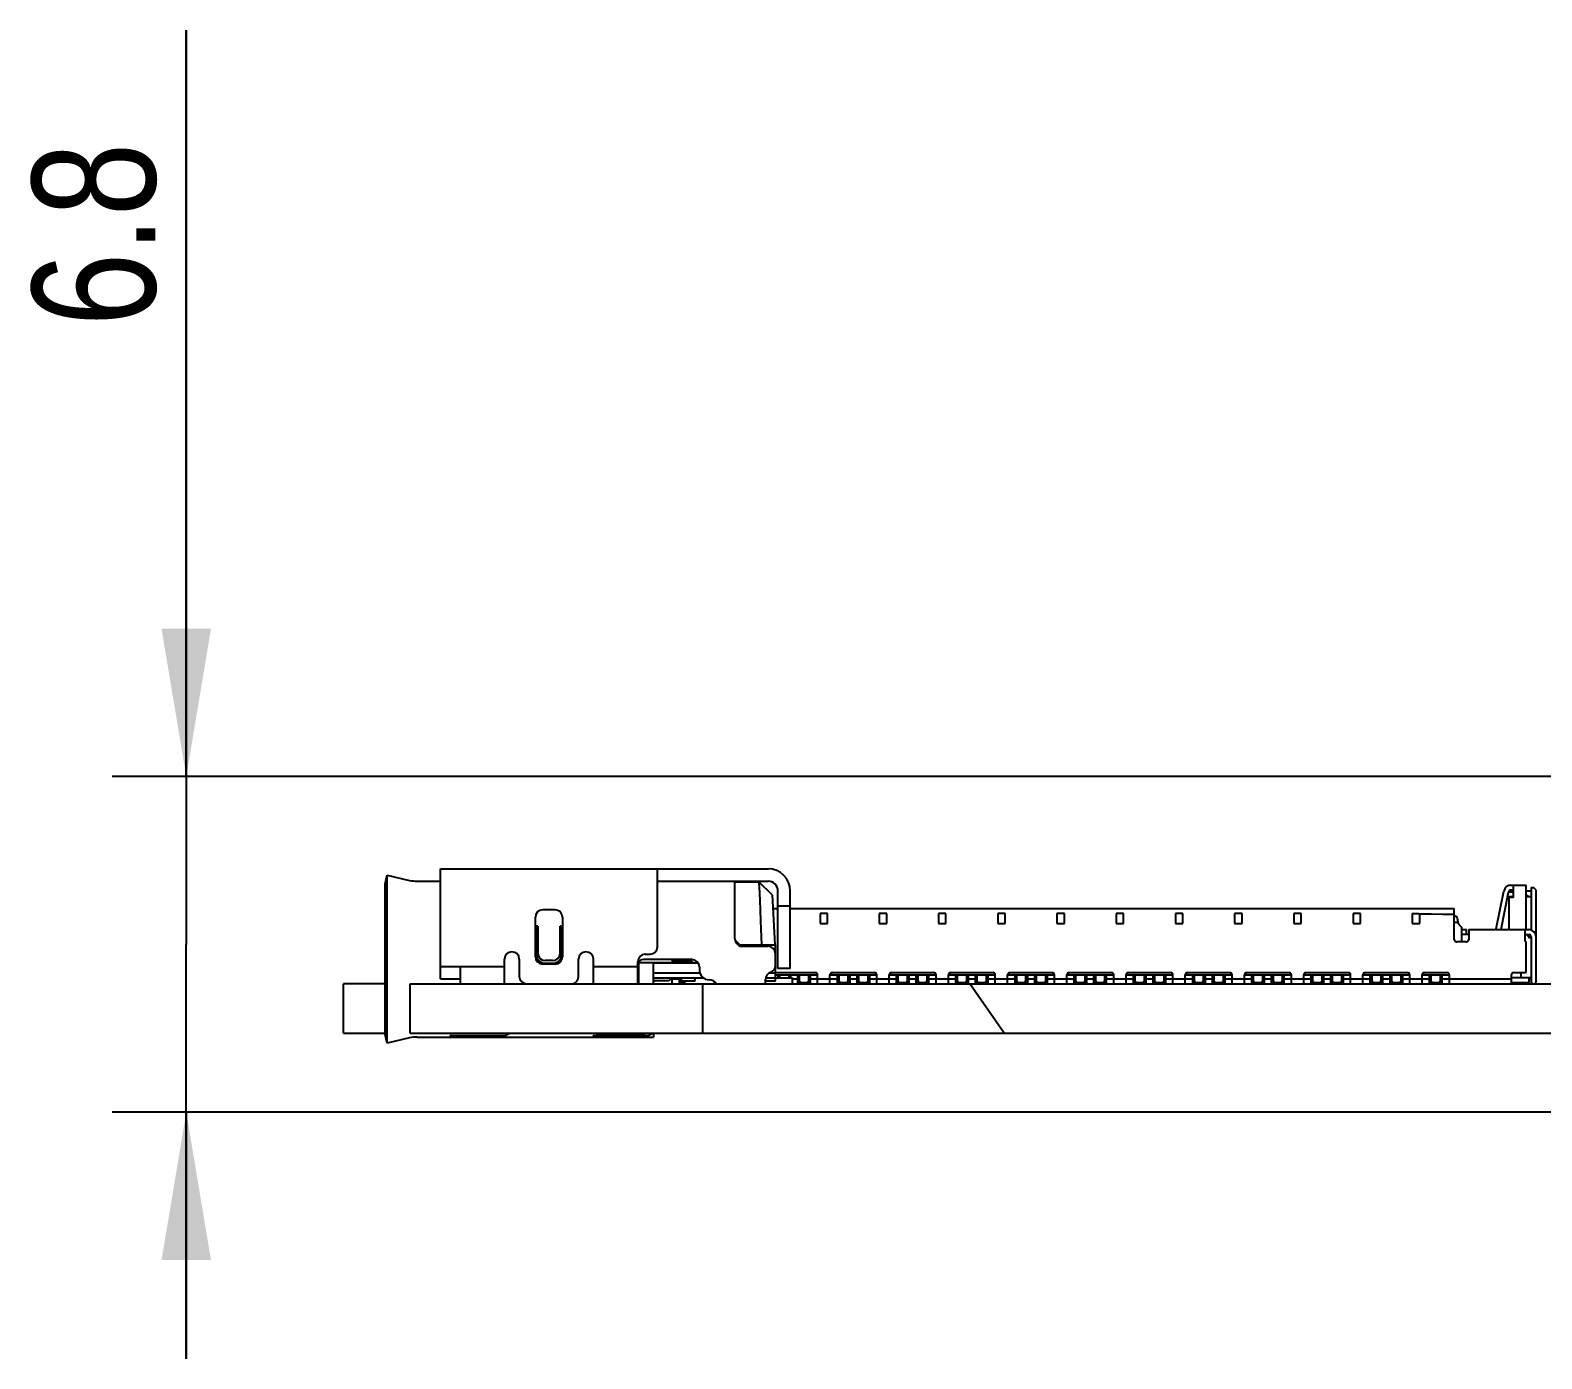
# Model space of a CAD drawing. Header units: millimetres. Extents: x 0 to 594, y 0 to 420.
# Drawn here: x 134.14 to 164.77, y 83.48 to 110.41 of the extents above; entities that cross this region are included whole.
import ezdxf

# ---------------------------------------------------------------- set-up
doc = ezdxf.new("R2010")
doc.units = ezdxf.units.MM
doc.header["$LTSCALE"] = 32.67
doc.layers.get('0').update_dxf_attribs({"linetype": 'CONTINUOUS'})
doc.styles.get("Standard").update_dxf_attribs({"font": 'txt', "width": 0.8})
doc.dimstyles.new('DIMSTYLE_1', dxfattribs={"dimtxt": 2.5, "dimasz": 3, "dimexe": 1.5, "dimexo": 1.2, "dimtad": 1, "dimdsep": 46, "dimtxsty": 'STANDARD', "dimblk": '_FILLED', "dimblk1": '_FILLED', "dimblk2": '_FILLED', "dimcen": 0.09, "dimazin": 2, "dimtp": 0.01, "dimtm": 0.01, "dimtfac": 1, "dimtofl": 0, "dimtmove": 0, "dimatfit": 3, "dimldrblk": '_FILLED', "dimfxl": 1, "dimtolj": 1, "dimarcsym": 0})

# ---------------------------------------------------------------- blocks, each defined once
blk = doc.blocks.new('_FILLED')
at = {"color": 0, "linetype": 'BYBLOCK'}
blk.add_solid([(0, 0), (-1, 0.167), (-1, -0.167)], dxfattribs=at)
blk = doc.blocks.new('*D20')
at = {"color": 7, "linetype": 'CONTINUOUS'}
for p, q in [((137.301, 95.28), (137.301, 110.41)), ((137.301, 110.41), (137.301, 91.881)), ((165.087, 95.28), (135.801, 95.28)), ((137.301, 83.481), (137.301, 91.881)), ((165.085, 88.481), (135.801, 88.481)), ((137.301, 88.481), (137.301, 83.481))]:
    blk.add_line(p, q, dxfattribs=at)
at = {"color": 7, "linetype": 'CONTINUOUS', "xscale": 3, "yscale": 3, "zscale": 3}
for p, rotation in [((137.301, 95.28), 270.000028866), ((137.301, 88.481), 90.0000478375)]:
    blk.add_blockref('_FILLED', p, dxfattribs=dict(at, rotation=rotation))
at = {"color": 7, "linetype": 'CONTINUOUS', "insert": (134.176, 104.41), "char_height": 2.5, "width": 6, "attachment_point": 1, "rotation": 90, "line_spacing_factor": 0.9}
blk.add_mtext('6.8', dxfattribs=at)

msp = doc.modelspace()

# ---------------------------------------------------------------- linework, layer by layer
at = {"color": 7, "linetype": 'CONTINUOUS'}
for p, q in [((141.33, 93.11), (141.369, 93.281)), ((141.369, 89.881), (141.369, 93.281)), ((141.369, 93.281), (141.827, 93.178)), ((141.98, 93.161), (142.45, 93.161)), ((142.45, 91.189), (142.45, 93.411)), ((142.45, 93.411), (149.09, 93.411)), ((146.85, 91.831), (146.85, 93.411)), ((146.85, 93.161), (149.09, 93.161)), ((148.42, 91.991), (148.42, 93.161)), ((148.912, 93.141), (148.52, 93.141)), ((148.75, 93.161), (148.75, 93.141)), ((149.172, 92.884), (148.912, 93.141)), ((141.33, 90.051), (141.33, 93.11)), ((149.172, 92.884), (149.225, 91.871)), ((149.29, 91.391), (149.29, 92.961)), ((149.54, 91.391), (149.54, 92.961)), ((163.848, 92.195), (163.999, 92.961)), ((163.947, 92.181), (164.097, 92.941)), ((164.195, 92.841), (164.078, 92.841)), ((164.195, 92.941), (164.097, 92.941)), ((164.105, 93.075), (164.105, 93.081)), ((164.105, 93.081), (164.455, 93.081)), ((164.105, 92.959), (164.105, 92.941)), ((164.105, 92.831), (164.105, 92.181)), ((164.195, 92.831), (164.105, 92.831)), ((164.195, 92.981), (164.145, 92.981)), ((164.195, 92.831), (164.195, 93.081)), ((164.455, 92.181), (164.455, 93.081)), ((164.555, 92.961), (164.455, 92.961)), ((164.505, 92.841), (164.455, 92.891)), ((164.555, 92.841), (164.455, 92.841)), ((164.555, 93.031), (164.555, 92.171)), ((164.555, 93.031), (164.605, 93.031)), ((164.655, 92.981), (164.605, 93.031)), ((164.655, 91.151), (164.655, 92.981)), ((144.775, 92.581), (144.525, 92.581)), ((149.186, 92.611), (149.29, 92.611)), ((149.29, 92.661), (149.54, 92.661)), ((149.54, 92.611), (162.995, 92.611)), ((150.145, 92.509), (150.145, 92.305)), ((150.295, 92.509), (150.145, 92.509)), ((150.295, 92.305), (150.295, 92.509)), ((151.345, 92.509), (151.345, 92.305)), ((151.495, 92.509), (151.345, 92.509)), ((151.495, 92.305), (151.495, 92.509)), ((152.545, 92.509), (152.545, 92.305)), ((152.695, 92.509), (152.545, 92.509)), ((152.695, 92.305), (152.695, 92.509)), ((153.745, 92.509), (153.745, 92.305)), ((153.895, 92.509), (153.745, 92.509)), ((153.895, 92.305), (153.895, 92.509)), ((154.945, 92.509), (154.945, 92.305)), ((155.095, 92.509), (154.945, 92.509)), ((155.095, 92.305), (155.095, 92.509)), ((156.145, 92.509), (156.145, 92.305)), ((156.295, 92.509), (156.145, 92.509)), ((156.295, 92.305), (156.295, 92.509)), ((157.345, 92.509), (157.345, 92.305)), ((157.495, 92.509), (157.345, 92.509)), ((157.495, 92.305), (157.495, 92.509)), ((158.545, 92.509), (158.545, 92.305)), ((158.695, 92.509), (158.545, 92.509)), ((158.695, 92.305), (158.695, 92.509)), ((159.745, 92.509), (159.745, 92.305)), ((159.895, 92.509), (159.745, 92.509)), ((159.895, 92.305), (159.895, 92.509)), ((160.945, 92.509), (160.945, 92.305)), ((161.095, 92.509), (160.945, 92.509)), ((161.095, 92.305), (161.095, 92.509)), ((162.145, 92.509), (162.145, 92.305)), ((162.995, 91.981), (162.995, 92.611)), ((144.375, 91.631), (144.375, 92.431)), ((144.4, 91.651), (144.4, 92.251)), ((144.425, 92.251), (144.4, 92.251)), ((144.425, 92.251), (144.425, 91.701)), ((144.875, 91.701), (144.875, 92.251)), ((144.9, 92.251), (144.875, 92.251)), ((144.9, 91.651), (144.9, 92.251)), ((144.925, 92.431), (144.925, 91.631)), ((150.145, 92.305), (150.295, 92.305)), ((151.345, 92.305), (151.495, 92.305)), ((152.545, 92.305), (152.695, 92.305)), ((153.745, 92.305), (153.895, 92.305)), ((154.945, 92.305), (155.095, 92.305)), ((156.145, 92.305), (156.295, 92.305)), ((157.345, 92.305), (157.495, 92.305)), ((158.545, 92.305), (158.695, 92.305)), ((159.745, 92.305), (159.895, 92.305)), ((160.945, 92.305), (161.095, 92.305)), ((162.145, 92.305), (162.295, 92.305)), ((162.295, 92.305), (162.295, 92.501)), ((162.995, 92.451), (163.013, 92.451)), ((162.995, 92.331), (163.045, 92.331)), ((163.045, 92.331), (163.145, 92.231)), ((163.08, 92.296), (163.062, 92.408)), ((163.145, 92.231), (163.145, 91.931)), ((144.4, 91.931), (144.41, 91.931)), ((144.41, 91.931), (144.425, 91.946)), ((144.875, 92.181), (144.9, 92.181)), ((148.42, 91.991), (148.433, 91.941)), ((148.427, 91.964), (148.52, 91.871)), ((163.24, 91.931), (163.045, 91.931)), ((163.145, 92.181), (163.245, 92.181)), ((163.29, 92.081), (163.145, 92.081)), ((163.245, 92.081), (163.245, 92.181)), ((163.29, 92.181), (163.29, 91.981)), ((163.29, 92.181), (164.505, 92.181)), ((164.435, 91.941), (164.435, 92.181)), ((164.435, 92.081), (164.505, 92.081)), ((164.455, 91.311), (164.455, 91.921)), ((164.48, 92.081), (164.48, 92.056)), ((164.48, 92.056), (164.505, 92.031)), ((164.505, 92.031), (164.505, 92.011)), ((164.555, 92.031), (164.505, 92.031)), ((164.555, 92.011), (164.505, 92.011)), ((164.555, 92.031), (164.555, 91.151)), ((146.6, 91.681), (146.7, 91.681)), ((148.52, 91.871), (149.24, 91.871)), ((148.57, 91.841), (149.09, 91.841)), ((149.24, 91.141), (149.24, 91.871)), ((142.465, 91.431), (143.75, 91.431)), ((142.85, 91.431), (142.85, 91.081)), ((143.75, 91.081), (143.75, 91.581)), ((144.05, 91.581), (144.05, 91.231)), ((144.775, 91.481), (144.525, 91.481)), ((144.55, 91.501), (144.75, 91.501)), ((144.725, 91.551), (144.575, 91.551)), ((145.25, 91.231), (145.25, 91.581)), ((145.55, 91.081), (145.55, 91.581)), ((145.55, 91.431), (146.45, 91.431)), ((146.45, 91.081), (146.45, 91.531)), ((146.47, 91.081), (146.47, 91.53)), ((146.47, 91.511), (147.156, 91.511)), ((147.55, 91.571), (146.57, 91.571)), ((146.77, 91.081), (146.77, 91.506)), ((146.77, 91.506), (147.673, 91.506)), ((146.77, 91.301), (147.71, 91.301)), ((147.156, 91.506), (147.156, 91.571)), ((147.556, 91.531), (147.156, 91.531)), ((147.556, 91.531), (147.556, 91.506)), ((147.7, 91.421), (147.7, 91.361)), ((149.118, 91.301), (149.24, 91.301)), ((149.24, 91.311), (150.045, 91.311)), ((149.54, 91.391), (149.29, 91.391)), ((150.07, 91.303), (150.07, 91.261)), ((150.37, 91.303), (150.37, 91.261)), ((150.395, 91.311), (151.245, 91.311)), ((151.27, 91.303), (151.27, 91.261)), ((151.57, 91.303), (151.57, 91.261)), ((151.595, 91.311), (152.445, 91.311)), ((152.47, 91.303), (152.47, 91.261)), ((152.77, 91.303), (152.77, 91.261)), ((152.795, 91.311), (153.645, 91.311)), ((153.67, 91.303), (153.67, 91.261)), ((153.97, 91.303), (153.97, 91.261)), ((153.995, 91.311), (154.845, 91.311)), ((154.87, 91.303), (154.87, 91.261)), ((155.17, 91.303), (155.17, 91.261)), ((155.195, 91.311), (156.045, 91.311)), ((156.07, 91.303), (156.07, 91.261)), ((156.37, 91.303), (156.37, 91.261)), ((156.395, 91.311), (157.245, 91.311)), ((157.27, 91.303), (157.27, 91.261)), ((157.57, 91.303), (157.57, 91.261)), ((157.595, 91.311), (158.445, 91.311)), ((158.47, 91.303), (158.47, 91.261)), ((158.77, 91.303), (158.77, 91.261)), ((158.795, 91.311), (159.645, 91.311)), ((159.67, 91.303), (159.67, 91.261)), ((159.97, 91.303), (159.97, 91.261)), ((159.995, 91.311), (160.845, 91.311)), ((160.87, 91.303), (160.87, 91.261)), ((161.17, 91.303), (161.17, 91.261)), ((161.195, 91.311), (162.045, 91.311)), ((162.07, 91.303), (162.07, 91.261)), ((162.37, 91.303), (162.37, 91.261)), ((162.395, 91.311), (162.845, 91.311)), ((164.205, 91.311), (164.455, 91.311)), ((164.355, 91.211), (164.355, 91.311)), ((140.485, 90.081), (140.485, 91.081)), ((141.323, 91.081), (140.485, 91.081)), ((141.835, 90.081), (141.835, 91.081)), ((141.835, 91.081), (166.547, 91.081)), ((142.465, 91.181), (142.85, 91.181)), ((146.77, 91.201), (147.782, 91.201)), ((147.08, 91.141), (146.77, 91.141)), ((147.14, 91.201), (147.08, 91.141)), ((147.12, 91.181), (147.295, 91.181)), ((147.145, 91.081), (147.145, 91.201)), ((147.26, 91.201), (147.36, 91.141)), ((147.295, 91.081), (147.295, 91.181)), ((147.295, 91.111), (147.415, 91.111)), ((147.33, 91.136), (147.33, 91.159)), ((147.355, 91.111), (147.33, 91.136)), ((147.36, 91.141), (147.61, 91.141)), ((147.61, 91.141), (147.604, 91.2)), ((147.762, 91.081), (147.762, 90.081)), ((148, 91.127), (148, 91.081)), ((149.04, 91.081), (149.04, 91.171)), ((149.04, 91.141), (149.24, 91.141)), ((149.045, 91.201), (149.586, 91.201)), ((149.24, 91.261), (150.095, 91.261)), ((149.295, 91.201), (149.295, 91.261)), ((149.33, 91.241), (149.295, 91.241)), ((149.33, 91.201), (149.33, 91.261)), ((149.51, 91.261), (149.51, 91.201)), ((149.545, 91.241), (149.51, 91.241)), ((149.545, 91.261), (149.545, 91.201)), ((149.586, 91.081), (149.586, 91.201)), ((149.586, 91.181), (149.695, 91.181)), ((149.695, 91.081), (149.695, 91.261)), ((149.73, 91.241), (149.695, 91.241)), ((149.695, 91.111), (149.945, 91.111)), ((149.73, 91.136), (149.73, 91.261)), ((149.755, 91.111), (149.73, 91.136)), ((149.91, 91.136), (149.885, 91.111)), ((149.91, 91.261), (149.91, 91.136)), ((149.945, 91.241), (149.91, 91.241)), ((149.945, 91.261), (149.945, 91.081)), ((149.945, 91.181), (150.495, 91.181)), ((150.095, 91.081), (150.095, 91.261)), ((150.345, 91.081), (150.345, 91.261)), ((150.345, 91.261), (151.295, 91.261)), ((150.495, 91.081), (150.495, 91.261)), ((150.53, 91.241), (150.495, 91.241)), ((150.495, 91.111), (150.745, 91.111)), ((150.53, 91.136), (150.53, 91.261)), ((150.555, 91.111), (150.53, 91.136)), ((150.71, 91.136), (150.685, 91.111)), ((150.71, 91.261), (150.71, 91.136)), ((150.745, 91.241), (150.71, 91.241)), ((150.745, 91.261), (150.745, 91.081)), ((150.745, 91.181), (150.895, 91.181)), ((150.895, 91.081), (150.895, 91.261)), ((150.93, 91.241), (150.895, 91.241)), ((150.895, 91.111), (151.145, 91.111)), ((150.93, 91.136), (150.93, 91.261)), ((150.955, 91.111), (150.93, 91.136)), ((151.11, 91.136), (151.085, 91.111)), ((151.11, 91.261), (151.11, 91.136)), ((151.145, 91.241), (151.11, 91.241)), ((151.145, 91.261), (151.145, 91.081)), ((151.145, 91.181), (151.695, 91.181)), ((151.295, 91.081), (151.295, 91.261)), ((151.545, 91.081), (151.545, 91.261)), ((151.545, 91.261), (152.495, 91.261)), ((151.695, 91.081), (151.695, 91.261)), ((151.73, 91.241), (151.695, 91.241)), ((151.695, 91.111), (151.945, 91.111)), ((151.73, 91.136), (151.73, 91.261)), ((151.755, 91.111), (151.73, 91.136)), ((151.91, 91.136), (151.885, 91.111)), ((151.91, 91.261), (151.91, 91.136)), ((151.945, 91.241), (151.91, 91.241)), ((151.945, 91.261), (151.945, 91.081)), ((151.945, 91.181), (152.095, 91.181)), ((152.095, 91.081), (152.095, 91.261)), ((152.13, 91.241), (152.095, 91.241)), ((152.095, 91.111), (152.345, 91.111)), ((152.13, 91.136), (152.13, 91.261)), ((152.155, 91.111), (152.13, 91.136)), ((152.31, 91.136), (152.285, 91.111)), ((152.31, 91.261), (152.31, 91.136)), ((152.345, 91.241), (152.31, 91.241)), ((152.345, 91.261), (152.345, 91.081)), ((152.345, 91.181), (152.895, 91.181)), ((152.495, 91.081), (152.495, 91.261)), ((152.745, 91.081), (152.745, 91.261)), ((152.745, 91.261), (153.695, 91.261)), ((152.895, 91.081), (152.895, 91.261)), ((152.93, 91.241), (152.895, 91.241)), ((152.895, 91.111), (153.145, 91.111)), ((152.93, 91.136), (152.93, 91.261)), ((152.955, 91.111), (152.93, 91.136)), ((153.11, 91.136), (153.085, 91.111)), ((153.11, 91.261), (153.11, 91.136)), ((153.145, 91.241), (153.11, 91.241)), ((153.145, 91.261), (153.145, 91.081)), ((153.145, 91.181), (153.295, 91.181)), ((153.876, 90.081), (153.176, 91.081)), ((153.295, 91.081), (153.295, 91.261)), ((153.33, 91.241), (153.295, 91.241)), ((153.295, 91.111), (153.545, 91.111)), ((153.33, 91.136), (153.33, 91.261)), ((153.355, 91.111), (153.33, 91.136)), ((153.51, 91.136), (153.485, 91.111)), ((153.51, 91.261), (153.51, 91.136)), ((153.545, 91.241), (153.51, 91.241)), ((153.545, 91.261), (153.545, 91.081)), ((153.545, 91.181), (154.095, 91.181)), ((153.695, 91.081), (153.695, 91.261)), ((153.945, 91.081), (153.945, 91.261)), ((153.945, 91.261), (154.895, 91.261)), ((154.095, 91.081), (154.095, 91.261)), ((154.13, 91.241), (154.095, 91.241)), ((154.095, 91.111), (154.345, 91.111)), ((154.13, 91.136), (154.13, 91.261)), ((154.155, 91.111), (154.13, 91.136)), ((154.31, 91.136), (154.285, 91.111)), ((154.31, 91.261), (154.31, 91.136)), ((154.345, 91.241), (154.31, 91.241)), ((154.345, 91.261), (154.345, 91.081)), ((154.345, 91.181), (154.495, 91.181)), ((154.495, 91.081), (154.495, 91.261)), ((154.53, 91.241), (154.495, 91.241)), ((154.495, 91.111), (154.745, 91.111)), ((154.53, 91.136), (154.53, 91.261)), ((154.555, 91.111), (154.53, 91.136)), ((154.71, 91.136), (154.685, 91.111)), ((154.71, 91.261), (154.71, 91.136)), ((154.745, 91.241), (154.71, 91.241)), ((154.745, 91.261), (154.745, 91.081)), ((154.745, 91.181), (155.295, 91.181)), ((154.895, 91.081), (154.895, 91.261)), ((155.145, 91.081), (155.145, 91.261)), ((155.145, 91.261), (156.095, 91.261)), ((155.295, 91.081), (155.295, 91.261)), ((155.33, 91.241), (155.295, 91.241)), ((155.295, 91.111), (155.545, 91.111)), ((155.33, 91.136), (155.33, 91.261)), ((155.355, 91.111), (155.33, 91.136)), ((155.51, 91.136), (155.485, 91.111)), ((155.51, 91.261), (155.51, 91.136)), ((155.545, 91.241), (155.51, 91.241)), ((155.545, 91.261), (155.545, 91.081)), ((155.545, 91.181), (155.695, 91.181)), ((155.695, 91.081), (155.695, 91.261)), ((155.73, 91.241), (155.695, 91.241)), ((155.695, 91.111), (155.945, 91.111)), ((155.73, 91.136), (155.73, 91.261)), ((155.755, 91.111), (155.73, 91.136)), ((155.91, 91.136), (155.885, 91.111)), ((155.91, 91.261), (155.91, 91.136)), ((155.945, 91.241), (155.91, 91.241)), ((155.945, 91.261), (155.945, 91.081)), ((155.945, 91.181), (156.495, 91.181)), ((156.095, 91.081), (156.095, 91.261)), ((156.345, 91.081), (156.345, 91.261)), ((156.345, 91.261), (157.295, 91.261)), ((156.495, 91.081), (156.495, 91.261)), ((156.53, 91.241), (156.495, 91.241)), ((156.495, 91.111), (156.745, 91.111)), ((156.53, 91.136), (156.53, 91.261)), ((156.555, 91.111), (156.53, 91.136)), ((156.71, 91.136), (156.685, 91.111)), ((156.71, 91.261), (156.71, 91.136)), ((156.745, 91.241), (156.71, 91.241)), ((156.745, 91.261), (156.745, 91.081)), ((156.745, 91.181), (156.895, 91.181)), ((156.895, 91.081), (156.895, 91.261)), ((156.93, 91.241), (156.895, 91.241)), ((156.895, 91.111), (157.145, 91.111)), ((156.93, 91.136), (156.93, 91.261)), ((156.955, 91.111), (156.93, 91.136)), ((157.11, 91.136), (157.085, 91.111)), ((157.11, 91.261), (157.11, 91.136)), ((157.145, 91.241), (157.11, 91.241)), ((157.145, 91.261), (157.145, 91.081)), ((157.145, 91.181), (157.695, 91.181)), ((157.295, 91.081), (157.295, 91.261)), ((157.545, 91.081), (157.545, 91.261)), ((157.545, 91.261), (158.495, 91.261)), ((157.695, 91.081), (157.695, 91.261)), ((157.73, 91.241), (157.695, 91.241)), ((157.695, 91.111), (157.945, 91.111)), ((157.73, 91.136), (157.73, 91.261)), ((157.755, 91.111), (157.73, 91.136)), ((157.91, 91.136), (157.885, 91.111)), ((157.91, 91.261), (157.91, 91.136)), ((157.945, 91.241), (157.91, 91.241)), ((157.945, 91.261), (157.945, 91.081)), ((157.945, 91.181), (158.095, 91.181)), ((158.095, 91.081), (158.095, 91.261)), ((158.13, 91.241), (158.095, 91.241)), ((158.095, 91.111), (158.345, 91.111)), ((158.13, 91.136), (158.13, 91.261)), ((158.155, 91.111), (158.13, 91.136)), ((158.31, 91.136), (158.285, 91.111)), ((158.31, 91.261), (158.31, 91.136)), ((158.345, 91.241), (158.31, 91.241)), ((158.345, 91.261), (158.345, 91.081)), ((158.345, 91.181), (158.895, 91.181)), ((158.495, 91.081), (158.495, 91.261)), ((158.745, 91.081), (158.745, 91.261)), ((158.745, 91.261), (159.695, 91.261)), ((158.895, 91.081), (158.895, 91.261)), ((158.93, 91.241), (158.895, 91.241)), ((158.895, 91.111), (159.145, 91.111)), ((158.93, 91.136), (158.93, 91.261)), ((158.955, 91.111), (158.93, 91.136)), ((159.11, 91.136), (159.085, 91.111)), ((159.11, 91.261), (159.11, 91.136)), ((159.145, 91.241), (159.11, 91.241)), ((159.145, 91.261), (159.145, 91.081)), ((159.145, 91.181), (159.295, 91.181)), ((159.295, 91.081), (159.295, 91.261)), ((159.33, 91.241), (159.295, 91.241)), ((159.295, 91.111), (159.545, 91.111)), ((159.33, 91.136), (159.33, 91.261)), ((159.355, 91.111), (159.33, 91.136)), ((159.51, 91.136), (159.485, 91.111)), ((159.51, 91.261), (159.51, 91.136)), ((159.545, 91.241), (159.51, 91.241)), ((159.545, 91.261), (159.545, 91.081)), ((159.545, 91.181), (160.095, 91.181)), ((159.695, 91.081), (159.695, 91.261)), ((159.945, 91.081), (159.945, 91.261)), ((159.945, 91.261), (160.895, 91.261)), ((160.095, 91.081), (160.095, 91.261)), ((160.13, 91.241), (160.095, 91.241)), ((160.095, 91.111), (160.345, 91.111)), ((160.13, 91.136), (160.13, 91.261)), ((160.155, 91.111), (160.13, 91.136)), ((160.31, 91.136), (160.285, 91.111)), ((160.31, 91.261), (160.31, 91.136)), ((160.345, 91.241), (160.31, 91.241)), ((160.345, 91.261), (160.345, 91.081)), ((160.345, 91.181), (160.495, 91.181)), ((160.495, 91.081), (160.495, 91.261)), ((160.53, 91.241), (160.495, 91.241)), ((160.495, 91.111), (160.745, 91.111)), ((160.53, 91.136), (160.53, 91.261)), ((160.555, 91.111), (160.53, 91.136)), ((160.71, 91.136), (160.685, 91.111)), ((160.71, 91.261), (160.71, 91.136)), ((160.745, 91.241), (160.71, 91.241)), ((160.745, 91.261), (160.745, 91.081)), ((160.745, 91.181), (161.295, 91.181)), ((160.895, 91.081), (160.895, 91.261)), ((161.145, 91.081), (161.145, 91.261)), ((161.145, 91.261), (162.095, 91.261)), ((161.295, 91.081), (161.295, 91.261)), ((161.33, 91.241), (161.295, 91.241)), ((161.295, 91.111), (161.545, 91.111)), ((161.33, 91.136), (161.33, 91.261)), ((161.355, 91.111), (161.33, 91.136)), ((161.51, 91.136), (161.485, 91.111)), ((161.51, 91.261), (161.51, 91.136)), ((161.545, 91.241), (161.51, 91.241)), ((161.545, 91.261), (161.545, 91.081)), ((161.545, 91.181), (161.695, 91.181)), ((161.695, 91.081), (161.695, 91.261)), ((161.73, 91.241), (161.695, 91.241)), ((161.695, 91.111), (161.945, 91.111)), ((161.73, 91.136), (161.73, 91.261)), ((161.755, 91.111), (161.73, 91.136)), ((161.91, 91.136), (161.885, 91.111)), ((161.91, 91.261), (161.91, 91.136)), ((161.945, 91.241), (161.91, 91.241)), ((161.945, 91.261), (161.945, 91.081)), ((161.945, 91.181), (162.495, 91.181)), ((162.095, 91.081), (162.095, 91.261)), ((162.345, 91.081), (162.345, 91.261)), ((162.345, 91.261), (162.895, 91.261)), ((162.495, 91.081), (162.495, 91.261)), ((162.53, 91.241), (162.495, 91.241)), ((162.495, 91.111), (162.745, 91.111)), ((162.53, 91.136), (162.53, 91.261)), ((162.555, 91.111), (162.53, 91.136)), ((162.71, 91.136), (162.685, 91.111)), ((162.71, 91.261), (162.71, 91.136)), ((162.745, 91.241), (162.71, 91.241)), ((162.745, 91.261), (162.745, 91.081)), ((162.745, 91.181), (164.155, 91.181)), ((162.895, 91.261), (162.895, 91.081)), ((164.155, 91.081), (164.155, 91.261)), ((164.155, 91.211), (164.555, 91.211)), ((164.155, 91.111), (164.505, 91.111)), ((164.405, 91.081), (164.405, 91.111)), ((164.505, 91.211), (164.505, 91.111)), ((164.575, 91.081), (164.555, 91.151)), ((164.655, 91.151), (164.635, 91.081)), ((140.485, 90.081), (141.33, 90.081)), ((141.835, 90.081), (165.785, 90.081)), ((146.77, 90.081), (146.77, 90.001)), ((141.369, 89.881), (141.33, 90.051)), ((141.827, 89.984), (141.369, 89.881)), ((141.98, 90.001), (146.77, 90.001)), ((142.71, 90.031), (143.691, 90.031)), ((146.591, 90.031), (145.61, 90.031)), ((146.42, 90.001), (146.42, 90.031))]:
    msp.add_line(p, q, dxfattribs=at)
for points in [[(148.916, 93.047), (148.913, 93.117), (148.912, 93.141)], [(148.966, 91.871), (148.945, 92.357), (148.936, 92.579), (148.928, 92.773), (148.916, 93.047)], [(162.145, 92.509), (162.27, 92.509), (162.295, 92.502)], [(162.296, 92.501), (162.526, 92.497), (162.76, 92.494), (162.995, 92.491)], [(148.433, 91.941), (148.459, 91.896), (148.496, 91.861)], [(142.465, 91.431), (142.456, 91.434), (142.452, 91.447), (142.45, 91.466)], [(142.465, 91.181), (142.457, 91.181), (142.452, 91.184), (142.45, 91.189)]]:
    msp.add_lwpolyline(points, dxfattribs=at)
for centre, radius, start, end in [((141.98, 93.861), 0.7, 257.3334, 270), ((149.09, 92.961), 0.45, 0, 90), ((149.09, 92.961), 0.2, 0, 90), ((164.145, 92.932), 0.149, 90, 168.8351), ((164.145, 92.932), 0.0489, 90, 168.8351), ((144.525, 92.431), 0.15, 90, 180), ((144.775, 92.431), 0.15, 0, 90), ((163.013, 92.401), 0.05, 9.0715, 90), ((163.045, 91.981), 0.05, 180, 270), ((163.24, 91.981), 0.05, 270, 360), ((163.995, 92.166), 0.15, 168.8351, 174.3879), ((164.445, 91.941), 0.01, 180, 270), ((164.445, 91.921), 0.01, 0, 90), ((164.505, 92.031), 0.15, 360, 90), ((164.505, 92.031), 0.05, 360, 90), ((143.9, 91.581), 0.15, 0, 180), ((144.525, 91.631), 0.15, 180, 270), ((144.55, 91.651), 0.15, 180, 270), ((144.575, 91.701), 0.15, 180, 270), ((144.725, 91.701), 0.15, 270, 360), ((144.75, 91.651), 0.15, 270, 360), ((144.775, 91.631), 0.15, 270, 360), ((145.4, 91.581), 0.15, 0, 180), ((146.6, 91.531), 0.15, 90, 180), ((146.7, 91.831), 0.15, 270, 360), ((148.57, 91.991), 0.15, 240.0736, 270), ((149.09, 91.691), 0.15, 0, 90), ((146.57, 91.421), 0.15, 90, 143.9731), ((147.55, 91.421), 0.15, 0, 90), ((147.9, 91.361), 0.2, 180, 268.5674), ((149.19, 91.171), 0.15, 109.4712, 180), ((149.09, 91.454), 0.15, 289.4712, 360), ((150.045, 91.261), 0.05, 0, 90), ((150.395, 91.261), 0.05, 90, 180), ((151.245, 91.261), 0.05, 0, 90), ((151.595, 91.261), 0.05, 90, 180), ((152.445, 91.261), 0.05, 0, 90), ((152.795, 91.261), 0.05, 90, 180), ((153.645, 91.261), 0.05, 0, 90), ((153.995, 91.261), 0.05, 90, 180), ((154.845, 91.261), 0.05, 0, 90), ((155.195, 91.261), 0.05, 90, 180), ((156.045, 91.261), 0.05, 0, 90), ((156.395, 91.261), 0.05, 90, 180), ((157.245, 91.261), 0.05, 0, 90), ((157.595, 91.261), 0.05, 90, 180), ((158.445, 91.261), 0.05, 0, 90), ((158.795, 91.261), 0.05, 90, 180), ((159.645, 91.261), 0.05, 0, 90), ((159.995, 91.261), 0.05, 90, 180), ((160.845, 91.261), 0.05, 0, 90), ((161.195, 91.261), 0.05, 90, 180), ((162.045, 91.261), 0.05, 0, 90), ((162.395, 91.261), 0.05, 90, 180), ((162.845, 91.261), 0.05, 0, 90), ((164.205, 91.261), 0.05, 90, 180), ((144.2, 91.231), 0.15, 180, 270), ((145.1, 91.231), 0.15, 288.0572, 360), ((147.89, 90.961), 0.2, 36.7161, 88.5675), ((164.505, 91.231), 0.05, 270, 336.4218), ((164.505, 91.231), 0.15, 270, 294.7879), ((143.691, 90.331), 0.3, 270, 303.0107), ((146.591, 90.331), 0.3, 270, 303.0107), ((141.98, 89.301), 0.7, 90, 102.6666), ((142.71, 90.331), 0.3, 256.9007, 270), ((145.61, 90.331), 0.3, 256.9007, 270)]:
    msp.add_arc(centre, radius, start, end, dxfattribs=at)
msp.add_ellipse((148.52, 91.791), major_axis=(1.35, 0), ratio=1, start_param=1.570796, end_param=1.644938, dxfattribs=at)

# ---------------------------------------------------------------- dimensions: what is measured, and where the dimension line sits
dim = msp.add_linear_dim(base=(137.301, 88.481), p1=(166.287, 95.28), p2=(166.285, 88.481), angle=270, dimstyle='DIMSTYLE_1', dxfattribs=at)
dim.commit()
dim.dimension.update_dxf_attribs({"geometry": '*D20', "text_midpoint": (137.301, 107.472), "dimtype": 160})

doc.saveas('drawing.dxf')
